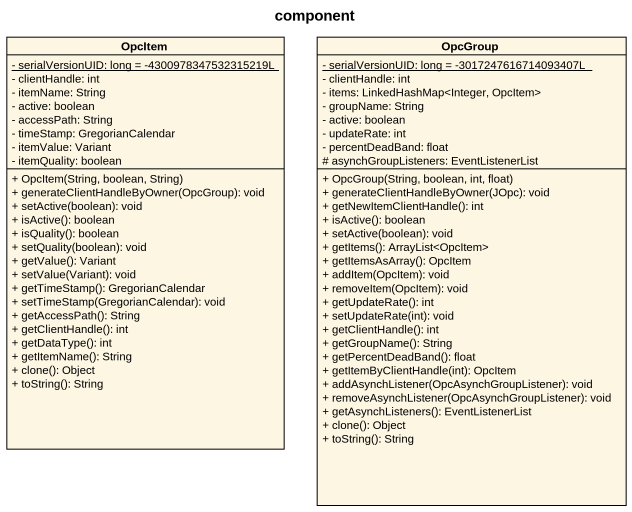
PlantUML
@startuml
title component
hide circle
hide empty members
skinparam classAttributeIconSize 0
class OpcItem {
  {static} - serialVersionUID: long = -4300978347532315219L
  - clientHandle: int
  - itemName: String
  - active: boolean
  - accessPath: String
  - timeStamp: GregorianCalendar
  - itemValue: Variant
  - itemQuality: boolean
  + OpcItem(String, boolean, String)
  + generateClientHandleByOwner(OpcGroup): void
  + setActive(boolean): void
  + isActive(): boolean
  + isQuality(): boolean
  + setQuality(boolean): void
  + getValue(): Variant
  + setValue(Variant): void
  + getTimeStamp(): GregorianCalendar
  + setTimeStamp(GregorianCalendar): void
  + getAccessPath(): String
  + getClientHandle(): int
  + getDataType(): int
  + getItemName(): String
  + clone(): Object
  + toString(): String
}
class OpcGroup {
  {static} - serialVersionUID: long = -3017247616714093407L
  - clientHandle: int
  - items: LinkedHashMap<Integer, OpcItem>
  - groupName: String
  - active: boolean
  - updateRate: int
  - percentDeadBand: float
  # asynchGroupListeners: EventListenerList
  + OpcGroup(String, boolean, int, float)
  + generateClientHandleByOwner(JOpc): void
  + getNewItemClientHandle(): int
  + isActive(): boolean
  + setActive(boolean): void
  + getItems(): ArrayList<OpcItem>
  + getItemsAsArray(): OpcItem
  + addItem(OpcItem): void
  + removeItem(OpcItem): void
  + getUpdateRate(): int
  + setUpdateRate(int): void
  + getClientHandle(): int
  + getGroupName(): String
  + getPercentDeadBand(): float
  + getItemByClientHandle(int): OpcItem
  + addAsynchListener(OpcAsynchGroupListener): void
  + removeAsynchListener(OpcAsynchGroupListener): void
  + getAsynchListeners(): EventListenerList
  + clone(): Object
  + toString(): String
}
@enduml
